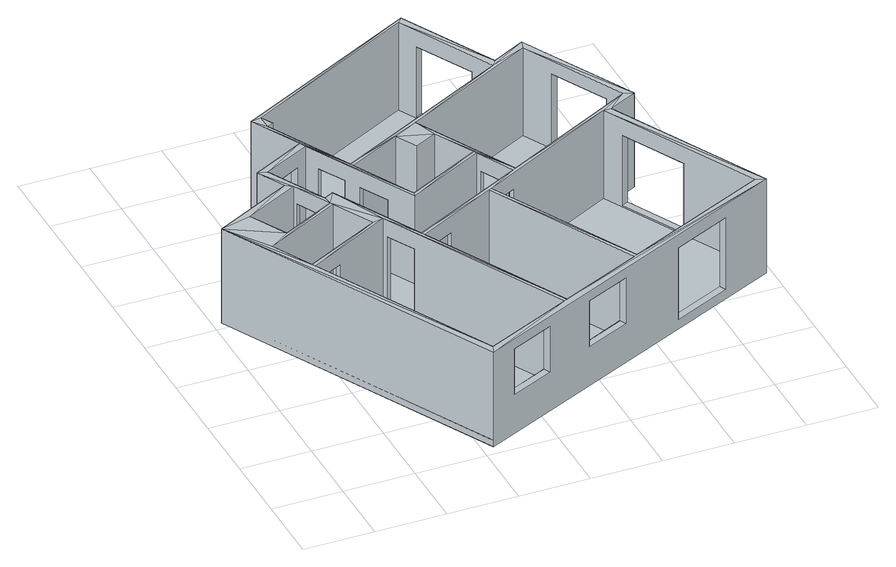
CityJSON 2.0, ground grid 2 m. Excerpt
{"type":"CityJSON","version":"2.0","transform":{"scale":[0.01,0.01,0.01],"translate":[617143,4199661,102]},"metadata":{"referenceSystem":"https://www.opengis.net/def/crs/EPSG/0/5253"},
"CityObjects":{
"object1":{"type":"GenericCityObject","attributes":{"name":"-1_-1_3_Bağımsız Bölüm","geometrySuitability":1001,"integrationState":1004,"independentSectionNumber":"3","takbisPropertyIdentityNumber":-1,"maksIdentityNumber":5490760344,"maksNumaratajIdentityNumber":858421696,"maksIntegrationState":1003,"additionalNote":"-","independentSectionUsage":1001,"partCount":9,"independentSectionPlanNetArea":114,"independentSectionPlanGrossArea":129,"independentSectionCalculatedArea":115.57,"blockName":"-1","propertyLot":"2/8","registeredQuality":"MESKEN","registeredInstallation":"-","registeredFloorDefinition":"1. KAT","independentSectionCardinalDirection":1001,"class":"BagimsizBolum"},"geometry":[{"type":"MultiSurface","lod":"2","boundaries":[[[0,1,2,3,4,5,6,7,8,9,10,11]],[[12,13,14,15,16,17,18,19,20,21,22,23]],[[24,25,26,27]],[[28,29,30,31]],[[31,28,24,27]],[[29,30,26,25]],[[32,33,34,35],[28,24,25,29]],[[33,36,37,34]],[[38,39,40,41]],[[42,43,44,45]],[[45,42,38,41]],[[43,44,40,39]],[[36,46,47,37],[44,40,41,45]],[[46,48,49,47]],[[48,50,51,49]],[[50,32,35,51]],[[52,53,54,55]],[[56,57,58,59]],[[56,57,53,52]],[[58,59,55,54]],[[60,61,62,63],[58,54,53,57]],[[61,64,65,62]],[[66,67,68,69]],[[70,71,72,73]],[[73,70,66,69]],[[71,72,68,67]],[[64,74,75,65],[72,68,69,73]],[[74,60,63,75]],[[76,77,78,79]],[[80,81,82,83]],[[83,80,76,79]],[[81,82,78,77]],[[84,85,86,87],[80,76,77,81]],[[88,89,90,91]],[[92,93,94,95]],[[92,93,89,88]],[[94,95,91,90]],[[85,96,97,86],[95,91,88,92]],[[96,98,99,97]],[[100,101,102,103]],[[104,105,106,107]],[[104,105,101,100]],[[106,107,103,102]],[[98,84,87,99],[105,101,102,106]],[[108,109,110,111]],[[112,113,114,115]],[[116,117,118,119]],[[116,117,113,112]],[[118,119,115,114]],[[109,120,121,110],[119,115,112,116]],[[120,122,123,121]],[[124,125,126,127]],[[128,129,130,131]],[[128,129,125,124]],[[130,131,127,126]],[[122,108,111,123],[129,125,126,130]],[[132,133,134,135]],[[136,137,138,139]],[[136,137,133,132]],[[138,139,135,134]],[[140,141,142,143],[139,135,132,136]],[[141,144,145,142]],[[146,147,148,149]],[[150,151,152,153]],[[150,151,147,146]],[[152,153,149,148]],[[144,154,155,145],[151,147,148,152]],[[156,157,158,159]],[[160,161,162,163]],[[163,160,156,159]],[[161,162,158,157]],[[154,140,143,155],[160,156,157,161]],[[164,165,166,167],[153,149,146,150]],[[165,168,169,166]],[[168,170,171,169]],[[170,164,167,171]],[[172,173,174,175]],[[173,176,177,174]],[[176,178,179,177]],[[180,181,182,183]],[[184,185,186,187]],[[187,184,180,183]],[[185,186,182,181]],[[178,172,175,179],[184,180,181,185]],[[188,189,190,191]],[[192,193,194,195]],[[195,192,188,191]],[[193,194,190,189]],[[196,197,198,199],[42,38,39,43],[192,188,189,193]],[[197,200,201,198]],[[200,202,203,201],[70,66,67,71]],[[202,204,205,203],[131,127,124,128],[107,103,100,104]],[[204,206,207,205],[162,158,159,163]],[[206,208,209,207]],[[208,210,211,209],[186,182,183,187]],[[212,213,214,215]],[[216,217,218,219]],[[216,217,213,212]],[[218,219,215,214]],[[210,196,199,211],[217,213,214,218]],[[220,221,222,223]],[[221,224,225,222]],[[224,226,227,225],[194,190,191,195]],[[226,228,229,227]],[[228,230,231,229]],[[230,220,223,231]],[[232,233,0,11],[31,27,26,30]],[[233,234,1,0]],[[234,235,2,1],[59,55,52,56]],[[235,236,3,2]],[[236,237,4,3],[83,79,78,82]],[[237,238,5,4],[94,90,89,93],[118,114,113,117],[138,134,133,137]],[[238,239,6,5]],[[239,240,7,6]],[[240,241,8,7]],[[241,242,9,8],[216,212,215,219]],[[242,243,10,9]],[[243,232,11,10]],[[210,241,208]],[[239,176,240]],[[176,239,173]],[[168,239,165]],[[144,239,141]],[[243,50,232]],[[48,50,46]],[[241,210,242]],[[230,220,228]],[[176,178,240]],[[239,168,173]],[[239,238,141]],[[50,32,232]],[[50,243,46]],[[210,196,242]],[[226,196,224]],[[240,178,241]],[[173,168,172]],[[165,144,164]],[[141,238,140]],[[232,32,233]],[[46,243,36]],[[196,226,242]],[[196,197,224]],[[168,170,172]],[[144,154,164]],[[238,237,140]],[[32,33,233]],[[243,242,36]],[[224,197,221]],[[178,172,208]],[[233,33,234]],[[197,200,221]],[[208,172,206]],[[164,154,172]],[[36,74,33]],[[226,228,36]],[[172,154,206]],[[122,154,120]],[[74,60,33]],[[36,228,74]],[[206,154,204]],[[154,140,120]],[[33,60,234]],[[228,220,74]],[[234,60,235]],[[74,220,64]],[[204,98,202]],[[122,108,204]],[[140,237,109]],[[60,61,235]],[[220,221,64]],[[98,84,202]],[[235,61,236]],[[221,202,64]],[[98,108,96]],[[108,109,96]],[[202,84,61]],[[61,84,236]],[[96,237,85]],[[236,84,237]],[[85,237,84]]]}]}
},
"vertices":[
[968,1242,78],[1065,1292,78],[1234,965,78],[1152,923,78],[1385,472,78],[432,31,78],[24,823,78],[250,939,78],[209,1019,78],[361,1097,78],[288,1238,78],[827,1515,78],[968,1242,98],[1065,1292,98],[1234,965,98],[1152,923,98],[1385,472,98],[432,31,98],[24,823,98],[250,939,98],[209,1019,98],[361,1097,98],[288,1238,98],[827,1515,98],[840,1446,103],[923,1285,103],[941,1294,103],[858,1456,103],[840,1446,318],[923,1285,318],[941,1294,318],[858,1456,318],[813,1499,368],[955,1224,368],[955,1224,98],[813,1499,98],[443,960,368],[443,960,98],[389,1041,103],[429,964,103],[438,969,103],[398,1046,103],[389,1041,318],[429,964,318],[438,969,318],[398,1046,318],[319,1200,368],[319,1200,98],[337,1209,368],[337,1209,98],[319,1244,368],[319,1244,98],[1200,1031,108],[1182,1022,108],[1100,1182,108],[1118,1191,108],[1200,1031,328],[1182,1022,328],[1100,1182,328],[1118,1191,328],[1057,1265,368],[1207,974,368],[1207,974,98],[1057,1265,98],[820,774,368],[820,774,98],[763,863,103],[805,781,103],[814,786,103],[772,867,103],[763,863,318],[805,781,318],[814,786,318],[772,867,318],[670,1066,368],[670,1066,98],[1158,868,103],[1250,689,103],[1268,698,103],[1176,877,103],[1158,868,318],[1250,689,318],[1268,698,318],[1176,877,318],[1130,922,368],[1357,482,368],[1357,482,98],[1130,922,98],[1070,348,108],[1078,330,108],[1242,406,108],[1234,424,108],[1070,348,328],[1078,330,328],[1242,406,328],[1234,424,328],[945,291,368],[945,291,98],[727,715,368],[727,715,98],[733,729,103],[737,720,103],[805,755,103],[800,764,103],[733,729,318],[737,720,318],[805,755,318],[800,764,318],[718,710,368],[936,286,368],[936,286,98],[718,710,98],[758,204,198],[767,186,198],[894,245,198],[885,263,198],[758,204,338],[767,186,338],[894,245,338],[885,263,338],[700,177,368],[700,177,98],[487,591,368],[487,591,98],[495,607,103],[500,598,103],[581,639,103],[576,648,103],[495,607,318],[500,598,318],[581,639,318],[576,648,318],[496,82,198],[504,64,198],[628,122,198],[620,140,198],[496,82,338],[504,64,338],[628,122,338],[620,140,338],[691,173,368],[441,57,368],[441,57,98],[691,173,98],[175,574,368],[175,574,98],[178,587,103],[183,578,103],[263,619,103],[258,628,103],[178,587,318],[183,578,318],[263,619,318],[258,628,318],[419,700,368],[419,700,98],[426,687,103],[466,609,103],[475,613,103],[435,691,103],[426,687,318],[466,609,318],[475,613,318],[435,691,318],[388,695,368],[170,583,368],[170,583,98],[388,695,98],[111,698,368],[111,698,98],[328,811,368],[328,811,98],[324,819,368],[168,739,368],[168,739,98],[324,819,98],[113,846,368],[113,846,98],[269,926,368],[269,926,98],[274,916,103],[308,850,103],[317,854,103],[283,921,103],[274,916,318],[308,850,318],[317,854,318],[283,921,318],[452,920,103],[494,839,103],[503,843,103],[461,924,103],[452,920,318],[494,839,318],[503,843,318],[461,924,318],[370,1079,368],[534,761,368],[534,761,98],[370,1079,98],[756,876,368],[756,876,98],[811,769,368],[811,769,98],[482,600,368],[482,600,98],[348,860,368],[348,860,98],[321,846,368],[321,846,98],[236,1011,368],[236,1011,98],[244,1037,103],[253,1019,103],[341,1065,103],[332,1082,103],[244,1037,318],[253,1019,318],[341,1065,318],[332,1082,318],[693,999,368],[752,885,368],[752,885,98],[693,999,98],[538,775,368],[538,775,98],[447,951,368],[447,951,98],[598,1029,368],[598,1029,98],[631,967,368],[631,967,98],[827,1515,368],[968,1242,368],[1065,1292,368],[1234,965,368],[1152,923,368],[1385,472,368],[432,31,368],[24,823,368],[250,939,368],[209,1019,368],[361,1097,368],[288,1238,368]
]}
